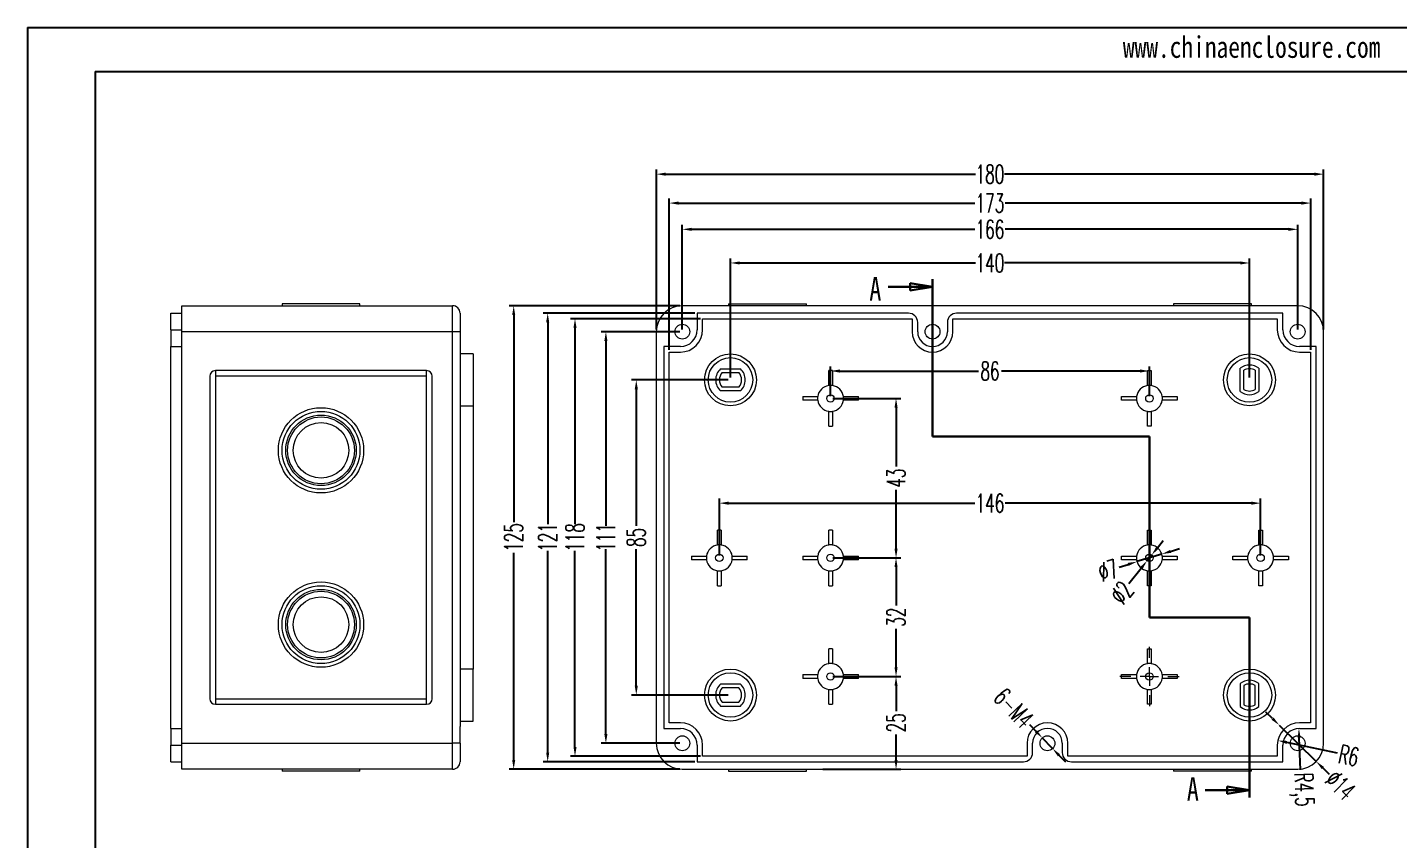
# Model space of a CAD drawing. Header units: inches. Extents: x 2647 to 4085, y 1129 to 1630.
# Drawn here: x 3379.5 to 3749.6, y 1410.7 to 1630 of the extents above; entities that cross this region are included whole.
import ezdxf

# ---------------------------------------------------------------- set-up
doc = ezdxf.new("R2010")
doc.units = ezdxf.units.IN
doc.header["$LTSCALE"] = 15
doc.linetypes.add('PHANTOM', pattern=[12.7, 6.35, -1.27, 1.27, -1.27, 1.27, -1.27])
doc.layers.add('文字', color=81, linetype='Continuous')
doc.styles.add('SLDTEXTSTYLE0', font='TXT', dxfattribs={"width": 0.75})
doc.styles.add('SLDTEXTSTYLE2', font='TXT', dxfattribs={"width": 0.6, "bigfont": 'bigfont'})
doc.styles.add('宋体', font='', dxfattribs={"width": 0.8, "height": 3.5})
doc.styles.get('宋体').set_extended_font_data('SimSun')
doc.dimstyles.new('5', dxfattribs={"dimtxt": 5, "dimasz": 2.5, "dimexe": 1.25, "dimexo": 0.625, "dimtad": 0, "dimtxsty": 'SLDTEXTSTYLE2', "dimcen": 2.5, "dimclrd": 3, "dimclre": 3, "dimclrt": 256, "dimadec": 0, "dimazin": 0, "dimtfac": 1, "dimtmove": 0, "dimatfit": 3, "dimfxl": 1, "dimarcsym": 0})

# ---------------------------------------------------------------- blocks, each defined once
blk = doc.blocks.new('SW_CENTERMARKSYMBOL_1')
at = {"color": 0, "linetype": 'Continuous', "lineweight": 0}
for p, q in [((0, 5), (0, 8)), ((-5, 0), (-8, 0)), ((0, 0), (-2.5, 0)), ((0, 0), (0, 2.5)), ((0, 0), (0, -2.5)), ((0, 0), (2.5, 0)), ((5, 0), (8, 0)), ((0, -5), (0, -8))]:
    blk.add_line(p, q, dxfattribs=at)
blk = doc.blocks.new('_CLOSED')
at = {"color": 0, "linetype": 'ByBlock', "lineweight": -2}
for p, q in [((-1, 0.166667), (0, 0)), ((-1, 0.166667), (-1, -0.166667)), ((0, 0), (-1, -0.166667)), ((0, 0), (-1, 0))]:
    blk.add_line(p, q, dxfattribs=at)
blk = doc.blocks.new('*D311')
at = {"color": 3, "lineweight": -2}
for p, q in [((3556.16, 1548.58), (3556.16, 1576.81)), ((3722.16, 1548.58), (3722.16, 1576.81)), ((3558.66, 1575.56), (3635.03, 1575.56)), ((3719.66, 1575.56), (3643.28, 1575.56))]:
    blk.add_line(p, q, dxfattribs=at)
at = {"color": 3}
for points in [[(3558.66, 1575.98), (3558.66, 1575.15), (3556.16, 1575.56)], [(3719.66, 1575.98), (3719.66, 1575.15), (3722.16, 1575.56)]]:
    blk.add_solid(points, dxfattribs=at)
at = {"layer": 'Defpoints', "color": 0}
for p in [(3722.16, 1575.56), (3556.16, 1547.95), (3722.16, 1547.95)]:
    blk.add_point(p, dxfattribs=at)
at = {"insert": (3639.16, 1575.56), "char_height": 5, "attachment_point": 5, "style": 'SLDTEXTSTYLE2'}
blk.add_mtext('166', dxfattribs=at)
blk = doc.blocks.new('*D312')
at = {"color": 3, "lineweight": -2}
for p, q in [((3596.16, 1530.58), (3596.16, 1538.6)), ((3598.66, 1537.35), (3636.03, 1537.35)), ((3679.66, 1537.35), (3642.28, 1537.35)), ((3682.16, 1530.58), (3682.16, 1538.6))]:
    blk.add_line(p, q, dxfattribs=at)
at = {"color": 3}
for points in [[(3598.66, 1537.77), (3598.66, 1536.93), (3596.16, 1537.35)], [(3679.66, 1537.77), (3679.66, 1536.93), (3682.16, 1537.35)]]:
    blk.add_solid(points, dxfattribs=at)
at = {"layer": 'Defpoints', "color": 0}
for p in [(3682.16, 1537.35), (3596.16, 1529.95), (3682.16, 1529.95)]:
    blk.add_point(p, dxfattribs=at)
at = {"insert": (3639.16, 1537.35), "char_height": 5, "attachment_point": 5, "style": 'SLDTEXTSTYLE2'}
blk.add_mtext('86', dxfattribs=at)
blk = doc.blocks.new('*D313')
at = {"color": 3, "lineweight": -2}
for p, q in [((3566.16, 1487.58), (3566.16, 1502.95)), ((3712.16, 1487.58), (3712.16, 1502.95)), ((3568.66, 1501.7), (3635.03, 1501.7)), ((3709.66, 1501.7), (3643.28, 1501.7))]:
    blk.add_line(p, q, dxfattribs=at)
at = {"color": 3}
for points in [[(3568.66, 1502.12), (3568.66, 1501.29), (3566.16, 1501.7)], [(3709.66, 1502.12), (3709.66, 1501.29), (3712.16, 1501.7)]]:
    blk.add_solid(points, dxfattribs=at)
at = {"layer": 'Defpoints', "color": 0}
for p in [(3712.16, 1501.7), (3566.16, 1486.95), (3712.16, 1486.95)]:
    blk.add_point(p, dxfattribs=at)
at = {"insert": (3639.16, 1501.7), "char_height": 5, "attachment_point": 5, "style": 'SLDTEXTSTYLE2'}
blk.add_mtext('146', dxfattribs=at)
blk = doc.blocks.new('*D314')
at = {"color": 3, "lineweight": -2}
for p, q in [((3552.66, 1543.08), (3552.66, 1583.89)), ((3555.16, 1582.64), (3635.03, 1582.64)), ((3723.16, 1582.64), (3643.28, 1582.64)), ((3725.66, 1543.08), (3725.66, 1583.89))]:
    blk.add_line(p, q, dxfattribs=at)
at = {"color": 3}
for points in [[(3555.16, 1583.06), (3555.16, 1582.22), (3552.66, 1582.64)], [(3723.16, 1583.06), (3723.16, 1582.22), (3725.66, 1582.64)]]:
    blk.add_solid(points, dxfattribs=at)
at = {"layer": 'Defpoints', "color": 0}
for p in [(3725.66, 1582.64), (3552.66, 1542.45), (3725.66, 1542.45)]:
    blk.add_point(p, dxfattribs=at)
at = {"insert": (3639.16, 1582.64), "char_height": 5, "attachment_point": 5, "style": 'SLDTEXTSTYLE2'}
blk.add_mtext('173', dxfattribs=at)
blk = doc.blocks.new('*D315')
at = {"color": 3, "lineweight": -2}
for p, q in [((3569.16, 1535.58), (3569.16, 1567.73)), ((3571.66, 1566.48), (3635.28, 1566.48)), ((3706.66, 1566.48), (3643.03, 1566.48)), ((3709.16, 1535.58), (3709.16, 1567.73))]:
    blk.add_line(p, q, dxfattribs=at)
at = {"color": 3}
for points in [[(3571.66, 1566.9), (3571.66, 1566.07), (3569.16, 1566.48)], [(3706.66, 1566.9), (3706.66, 1566.07), (3709.16, 1566.48)]]:
    blk.add_solid(points, dxfattribs=at)
at = {"layer": 'Defpoints', "color": 0}
for p in [(3709.16, 1566.48), (3569.16, 1534.95), (3709.16, 1534.95)]:
    blk.add_point(p, dxfattribs=at)
at = {"insert": (3639.16, 1566.48), "char_height": 5, "attachment_point": 5, "style": 'SLDTEXTSTYLE2'}
blk.add_mtext('140', dxfattribs=at)
blk = doc.blocks.new('*D316')
at = {"color": 3, "lineweight": -2}
for p, q in [((3549.16, 1548.58), (3549.16, 1591.69)), ((3729.16, 1548.58), (3729.16, 1591.69)), ((3551.66, 1590.44), (3635.28, 1590.44)), ((3726.66, 1590.44), (3643.03, 1590.44))]:
    blk.add_line(p, q, dxfattribs=at)
at = {"color": 3}
for points in [[(3551.66, 1590.85), (3551.66, 1590.02), (3549.16, 1590.44)], [(3726.66, 1590.85), (3726.66, 1590.02), (3729.16, 1590.44)]]:
    blk.add_solid(points, dxfattribs=at)
at = {"layer": 'Defpoints', "color": 0}
for p in [(3729.16, 1590.44), (3549.16, 1547.95), (3729.16, 1547.95)]:
    blk.add_point(p, dxfattribs=at)
at = {"insert": (3639.16, 1590.44), "char_height": 5, "attachment_point": 5, "style": 'SLDTEXTSTYLE2'}
blk.add_mtext('180', dxfattribs=at)
blk = doc.blocks.new('*D317')
at = {"color": 3, "lineweight": -2}
for p, q in [((3596.78, 1486.95), (3615.07, 1486.95)), ((3613.82, 1484.45), (3613.82, 1474.08)), ((3613.82, 1457.45), (3613.82, 1467.83)), ((3596.78, 1454.95), (3615.07, 1454.95))]:
    blk.add_line(p, q, dxfattribs=at)
at = {"color": 3}
for points in [[(3613.4, 1484.45), (3614.24, 1484.45), (3613.82, 1486.95)], [(3613.4, 1457.45), (3614.24, 1457.45), (3613.82, 1454.95)]]:
    blk.add_solid(points, dxfattribs=at)
at = {"layer": 'Defpoints', "color": 0}
for p in [(3596.16, 1486.95), (3613.82, 1486.95), (3596.16, 1454.95)]:
    blk.add_point(p, dxfattribs=at)
at = {"insert": (3613.82, 1470.95), "char_height": 5, "attachment_point": 5, "rotation": 90, "style": 'SLDTEXTSTYLE2'}
blk.add_mtext('32', dxfattribs=at)
blk = doc.blocks.new('*D318')
at = {"color": 3, "lineweight": -2}
for p, q in [((3596.78, 1529.95), (3615.07, 1529.95)), ((3613.82, 1527.45), (3613.82, 1511.58)), ((3613.82, 1489.45), (3613.82, 1505.33)), ((3596.78, 1486.95), (3615.07, 1486.95))]:
    blk.add_line(p, q, dxfattribs=at)
at = {"color": 3}
for points in [[(3613.4, 1527.45), (3614.24, 1527.45), (3613.82, 1529.95)], [(3613.4, 1489.45), (3614.24, 1489.45), (3613.82, 1486.95)]]:
    blk.add_solid(points, dxfattribs=at)
at = {"layer": 'Defpoints', "color": 0}
for p in [(3596.16, 1529.95), (3613.82, 1529.95), (3596.16, 1486.95)]:
    blk.add_point(p, dxfattribs=at)
at = {"insert": (3613.82, 1508.45), "char_height": 5, "attachment_point": 5, "rotation": 90, "style": 'SLDTEXTSTYLE2'}
blk.add_mtext('43', dxfattribs=at)
blk = doc.blocks.new('*D319')
at = {"color": 3, "lineweight": -2}
for p, q in [((3596.78, 1454.95), (3615.07, 1454.95)), ((3613.82, 1452.45), (3613.82, 1445.58)), ((3613.82, 1432.45), (3613.82, 1439.33)), ((3594.08, 1429.95), (3615.07, 1429.95))]:
    blk.add_line(p, q, dxfattribs=at)
at = {"color": 3}
for points in [[(3613.4, 1452.45), (3614.24, 1452.45), (3613.82, 1454.95)], [(3613.4, 1432.45), (3614.24, 1432.45), (3613.82, 1429.95)]]:
    blk.add_solid(points, dxfattribs=at)
at = {"layer": 'Defpoints', "color": 0}
for p in [(3596.16, 1454.95), (3613.82, 1454.95), (3593.46, 1429.95)]:
    blk.add_point(p, dxfattribs=at)
at = {"insert": (3613.82, 1442.45), "char_height": 5, "attachment_point": 5, "rotation": 90, "style": 'SLDTEXTSTYLE2'}
blk.add_mtext('25', dxfattribs=at)
blk = doc.blocks.new('*D320')
at = {"color": 3, "lineweight": -2}
for p, q in [((3568.53, 1534.95), (3542.5, 1534.95)), ((3543.75, 1532.45), (3543.75, 1495.58)), ((3543.75, 1452.45), (3543.75, 1489.33)), ((3568.53, 1449.95), (3542.5, 1449.95))]:
    blk.add_line(p, q, dxfattribs=at)
at = {"color": 3}
for points in [[(3543.33, 1532.45), (3544.17, 1532.45), (3543.75, 1534.95)], [(3543.33, 1452.45), (3544.17, 1452.45), (3543.75, 1449.95)]]:
    blk.add_solid(points, dxfattribs=at)
at = {"layer": 'Defpoints', "color": 0}
for p in [(3543.75, 1534.95), (3569.16, 1534.95), (3569.16, 1449.95)]:
    blk.add_point(p, dxfattribs=at)
at = {"insert": (3543.75, 1492.45), "char_height": 5, "attachment_point": 5, "rotation": 90, "style": 'SLDTEXTSTYLE2'}
blk.add_mtext('85', dxfattribs=at)
blk = doc.blocks.new('*D321')
at = {"color": 3, "lineweight": -2}
for p, q in [((3555.53, 1547.95), (3534.3, 1547.95)), ((3535.55, 1545.45), (3535.55, 1495.58)), ((3535.55, 1439.45), (3535.55, 1489.33)), ((3555.53, 1436.95), (3534.3, 1436.95))]:
    blk.add_line(p, q, dxfattribs=at)
at = {"color": 3}
for points in [[(3535.13, 1545.45), (3535.97, 1545.45), (3535.55, 1547.95)], [(3535.13, 1439.45), (3535.97, 1439.45), (3535.55, 1436.95)]]:
    blk.add_solid(points, dxfattribs=at)
at = {"layer": 'Defpoints', "color": 0}
for p in [(3535.55, 1547.95), (3556.16, 1547.95), (3556.16, 1436.95)]:
    blk.add_point(p, dxfattribs=at)
at = {"insert": (3535.55, 1492.45), "char_height": 5, "attachment_point": 5, "rotation": 90, "style": 'SLDTEXTSTYLE2'}
blk.add_mtext('111', dxfattribs=at)
blk = doc.blocks.new('*D322')
at = {"color": 3, "lineweight": -2}
for p, q in [((3561.03, 1551.45), (3525.97, 1551.45)), ((3527.22, 1548.95), (3527.22, 1496.08)), ((3527.22, 1435.95), (3527.22, 1488.83)), ((3561.03, 1433.45), (3525.97, 1433.45))]:
    blk.add_line(p, q, dxfattribs=at)
at = {"color": 3}
for points in [[(3526.81, 1548.95), (3527.64, 1548.95), (3527.22, 1551.45)], [(3526.81, 1435.95), (3527.64, 1435.95), (3527.22, 1433.45)]]:
    blk.add_solid(points, dxfattribs=at)
at = {"layer": 'Defpoints', "color": 0}
for p in [(3527.22, 1551.45), (3561.66, 1551.45), (3561.66, 1433.45)]:
    blk.add_point(p, dxfattribs=at)
at = {"insert": (3527.22, 1492.45), "char_height": 5, "attachment_point": 5, "rotation": 90, "style": 'SLDTEXTSTYLE2'}
blk.add_mtext('118', dxfattribs=at)
blk = doc.blocks.new('*D323')
at = {"color": 3, "lineweight": -2}
for p, q in [((3559.53, 1552.95), (3518.6, 1552.95)), ((3519.85, 1550.45), (3519.85, 1496.08)), ((3519.85, 1434.45), (3519.85, 1488.83)), ((3559.53, 1431.95), (3518.6, 1431.95))]:
    blk.add_line(p, q, dxfattribs=at)
at = {"color": 3}
for points in [[(3519.43, 1550.45), (3520.27, 1550.45), (3519.85, 1552.95)], [(3519.43, 1434.45), (3520.27, 1434.45), (3519.85, 1431.95)]]:
    blk.add_solid(points, dxfattribs=at)
at = {"layer": 'Defpoints', "color": 0}
for p in [(3519.85, 1552.95), (3560.16, 1552.95), (3560.16, 1431.95)]:
    blk.add_point(p, dxfattribs=at)
at = {"insert": (3519.85, 1492.45), "char_height": 5, "attachment_point": 5, "rotation": 90, "style": 'SLDTEXTSTYLE2'}
blk.add_mtext('121', dxfattribs=at)
blk = doc.blocks.new('*D324')
at = {"color": 3, "lineweight": -2}
for p, q in [((3555.53, 1554.95), (3509.43, 1554.95)), ((3510.68, 1552.45), (3510.68, 1496.58)), ((3510.68, 1432.45), (3510.68, 1488.33)), ((3555.53, 1429.95), (3509.43, 1429.95))]:
    blk.add_line(p, q, dxfattribs=at)
at = {"color": 3}
for points in [[(3510.27, 1552.45), (3511.1, 1552.45), (3510.68, 1554.95)], [(3510.27, 1432.45), (3511.1, 1432.45), (3510.68, 1429.95)]]:
    blk.add_solid(points, dxfattribs=at)
at = {"layer": 'Defpoints', "color": 0}
for p in [(3510.68, 1554.95), (3556.16, 1554.95), (3556.16, 1429.95)]:
    blk.add_point(p, dxfattribs=at)
at = {"insert": (3510.68, 1492.45), "char_height": 5, "attachment_point": 5, "rotation": 90, "style": 'SLDTEXTSTYLE2'}
blk.add_mtext('125', dxfattribs=at)
blk = doc.blocks.new('*D325')
at = {"color": 3, "lineweight": -2}
for p, q in [((3685.5, 1487.97), (3678.81, 1485.93)), ((3687.89, 1488.71), (3690.29, 1489.44)), ((3674.03, 1484.46), (3676.42, 1485.19))]:
    blk.add_line(p, q, dxfattribs=at)
at = {"color": 3}
for points in [[(3687.77, 1489.1), (3688.02, 1488.31), (3685.5, 1487.97)], [(3676.3, 1485.59), (3676.54, 1484.8), (3678.81, 1485.93)]]:
    blk.add_solid(points, dxfattribs=at)
at = {"layer": 'Defpoints', "color": 0}
for p in [(3685.5, 1487.97), (3678.81, 1485.93)]:
    blk.add_point(p, dxfattribs=at)
at = {"insert": (3671.04, 1483.55), "char_height": 5, "attachment_point": 5, "rotation": 17.0096, "style": 'SLDTEXTSTYLE2'}
blk.add_mtext('∅7', dxfattribs=at)
blk = doc.blocks.new('*D326')
at = {"color": 3, "lineweight": -2}
for p, q in [((3684.33, 1489.69), (3685.89, 1491.65)), ((3676.64, 1480), (3679.98, 1484.21)), ((3682.78, 1487.73), (3681.54, 1486.17))]:
    blk.add_line(p, q, dxfattribs=at)
at = {"color": 3}
for points in [[(3684.01, 1489.95), (3684.66, 1489.43), (3682.78, 1487.73)], [(3679.65, 1484.47), (3680.31, 1483.95), (3681.54, 1486.17)]]:
    blk.add_solid(points, dxfattribs=at)
at = {"layer": 'Defpoints', "color": 0}
for p in [(3681.54, 1486.17), (3682.78, 1487.73)]:
    blk.add_point(p, dxfattribs=at)
at = {"insert": (3674.69, 1477.55), "char_height": 5, "attachment_point": 5, "rotation": 51.5414, "style": 'SLDTEXTSTYLE2'}
blk.add_mtext('∅2', dxfattribs=at)
blk = doc.blocks.new('*D327')
at = {"color": 3, "lineweight": -2}
for p, q in [((3649.81, 1442), (3651.54, 1440.2)), ((3656.04, 1435.51), (3653.27, 1438.39)), ((3657.77, 1433.7), (3659.5, 1431.9))]:
    blk.add_line(p, q, dxfattribs=at)
at = {"color": 3}
for points in [[(3651.84, 1440.48), (3651.24, 1439.91), (3653.27, 1438.39)], [(3658.07, 1433.99), (3657.47, 1433.42), (3656.04, 1435.51)]]:
    blk.add_solid(points, dxfattribs=at)
at = {"layer": 'Defpoints', "color": 0}
for p in [(3653.27, 1438.39), (3656.04, 1435.51)]:
    blk.add_point(p, dxfattribs=at)
at = {"insert": (3645.57, 1446.42), "char_height": 5, "attachment_point": 5, "rotation": 313.8289, "style": 'SLDTEXTSTYLE2'}
blk.add_mtext('{\\Ftxt,bigfont|c134;6-M4}', dxfattribs=at)
blk = doc.blocks.new('*D333')
at = {"color": 3, "lineweight": -2}
for p, q in [((3715.38, 1443.6), (3713.59, 1445.35)), ((3717.16, 1441.85), (3727.15, 1432.05)), ((3730.72, 1428.55), (3728.94, 1430.3))]:
    blk.add_line(p, q, dxfattribs=at)
at = {"color": 3}
for points in [[(3715.67, 1443.9), (3715.08, 1443.31), (3717.16, 1441.85)], [(3729.23, 1430.59), (3728.65, 1430), (3727.15, 1432.05)]]:
    blk.add_solid(points, dxfattribs=at)
at = {"layer": 'Defpoints', "color": 0}
for p in [(3717.16, 1441.85), (3727.15, 1432.05)]:
    blk.add_point(p, dxfattribs=at)
at = {"insert": (3733.67, 1425.66), "char_height": 5, "attachment_point": 5, "rotation": 315.5445, "style": 'SLDTEXTSTYLE2'}
blk.add_mtext('∅14', dxfattribs=at)
blk = doc.blocks.new('*D334')
at = {"color": 3, "lineweight": -2}
blk.add_line((3722.95, 1429.82), (3722.57, 1438.45), dxfattribs=at)
at = {"color": 3}
blk.add_solid([(3722.98, 1438.47), (3722.15, 1438.43), (3722.46, 1440.95)], dxfattribs=at)
at = {"layer": 'Defpoints', "color": 0}
for p in [(3722.46, 1440.95), (3722.66, 1436.45)]:
    blk.add_point(p, dxfattribs=at)
at = {"insert": (3723.19, 1424.45), "char_height": 5, "attachment_point": 5, "rotation": 272.5595, "style": 'SLDTEXTSTYLE2'}
blk.add_mtext('R4,5', dxfattribs=at)
blk = doc.blocks.new('*D335')
at = {"color": 3, "lineweight": -2}
blk.add_line((3732.88, 1434.26), (3719.23, 1437.18), dxfattribs=at)
at = {"color": 3}
blk.add_solid([(3719.32, 1437.59), (3719.15, 1436.77), (3716.79, 1437.7)], dxfattribs=at)
at = {"layer": 'Defpoints', "color": 0}
for p in [(3716.79, 1437.7), (3722.66, 1436.45)]:
    blk.add_point(p, dxfattribs=at)
at = {"insert": (3735.94, 1433.61), "char_height": 5, "attachment_point": 5, "rotation": 347.9329, "style": 'SLDTEXTSTYLE2'}
blk.add_mtext('R6', dxfattribs=at)

msp = doc.modelspace()

# ---------------------------------------------------------------- linework, layer by layer
for p, q in [((3379.522, 1630.011), (4084.608, 1630.011)), ((3379.522, 1630.011), (3379.522, 1131.465)), ((3397.767, 1618.14), (4072.738, 1618.14)), ((3397.767, 1618.14), (3397.767, 1143.335))]:
    msp.add_line(p, q)
at = {"color": 1, "linetype": 'PHANTOM', "lineweight": 30}
for p, q in [((3623.657, 1562.085), (3623.657, 1519.668)), ((3623.657, 1519.668), (3682.157, 1519.668)), ((3682.157, 1519.668), (3682.157, 1470.87)), ((3682.157, 1470.87), (3709.157, 1470.87)), ((3709.157, 1470.87), (3709.157, 1422.315))]:
    msp.add_line(p, q, dxfattribs=at)
at = {"color": 7, "linetype": 'Continuous', "lineweight": 30}
for p, q in [((3611.657, 1560.085), (3623.657, 1560.085)), ((3697.157, 1424.315), (3709.157, 1424.315))]:
    msp.add_line(p, q, dxfattribs=at)
at = {"color": 7, "linetype": 'Continuous', "lineweight": 15}
for p, q in [((3421.208, 1547.95), (3421.208, 1554.95)), ((3421.208, 1554.95), (3494.208, 1554.95)), ((3448.208, 1555.45), (3448.208, 1554.95)), ((3469.208, 1555.45), (3448.208, 1555.45)), ((3469.208, 1554.95), (3469.208, 1555.45)), ((3494.208, 1547.95), (3494.208, 1554.95)), ((3722.157, 1554.95), (3556.157, 1554.95)), ((3568.657, 1555.45), (3568.657, 1554.95)), ((3568.657, 1555.45), (3589.657, 1555.45)), ((3589.657, 1554.95), (3589.657, 1555.45)), ((3688.657, 1555.45), (3688.657, 1554.95)), ((3709.657, 1555.45), (3688.657, 1555.45)), ((3709.657, 1554.95), (3709.657, 1555.45)), ((3418.208, 1552.95), (3421.208, 1552.95)), ((3418.208, 1548.45), (3418.208, 1552.95)), ((3496.208, 1552.95), (3496.208, 1547.95)), ((3560.157, 1552.95), (3560.157, 1548.45)), ((3617.157, 1552.95), (3560.157, 1552.95)), ((3561.657, 1551.45), (3618.157, 1551.45)), ((3561.657, 1548.45), (3561.657, 1551.45)), ((3618.157, 1551.45), (3618.157, 1547.95)), ((3629.157, 1551.45), (3716.657, 1551.45)), ((3629.157, 1547.95), (3629.157, 1551.45)), ((3718.157, 1552.95), (3630.157, 1552.95)), ((3716.657, 1551.45), (3716.657, 1548.45)), ((3718.157, 1548.45), (3718.157, 1552.95)), ((3418.208, 1548.45), (3421.208, 1548.45)), ((3418.208, 1548.45), (3418.208, 1543.95)), ((3421.208, 1436.95), (3421.208, 1547.95)), ((3494.208, 1547.95), (3421.208, 1547.95)), ((3494.208, 1436.95), (3494.208, 1547.95)), ((3496.208, 1547.95), (3494.208, 1547.95)), ((3496.208, 1547.95), (3496.208, 1543.45)), ((3549.157, 1547.95), (3549.157, 1436.95)), ((3619.657, 1547.95), (3619.657, 1550.45)), ((3627.657, 1550.45), (3627.657, 1547.95)), ((3729.157, 1436.95), (3729.157, 1547.95)), ((3418.208, 1440.95), (3418.208, 1543.95)), ((3418.208, 1543.95), (3421.208, 1543.95)), ((3496.208, 1543.45), (3496.208, 1441.45)), ((3551.157, 1543.95), (3551.157, 1440.95)), ((3555.657, 1543.95), (3551.157, 1543.95)), ((3727.157, 1543.95), (3722.657, 1543.95)), ((3727.157, 1440.95), (3727.157, 1543.95)), ((3499.708, 1541.95), (3496.208, 1541.95)), ((3499.708, 1541.95), (3499.708, 1527.95)), ((3552.657, 1542.45), (3555.657, 1542.45)), ((3552.657, 1442.45), (3552.657, 1542.45)), ((3722.657, 1542.45), (3725.657, 1542.45)), ((3725.657, 1542.45), (3725.657, 1442.45)), ((3487.208, 1537.45), (3430.208, 1537.45)), ((3430.208, 1537.45), (3430.208, 1535.95)), ((3487.208, 1535.95), (3487.208, 1537.45)), ((3566.458, 1537.902), (3571.856, 1537.902)), ((3566.879, 1536.902), (3571.435, 1536.902)), ((3596.657, 1537.45), (3595.657, 1537.45)), ((3595.657, 1533.45), (3595.657, 1537.45)), ((3596.657, 1537.45), (3596.657, 1533.45)), ((3681.657, 1537.45), (3682.657, 1537.45)), ((3681.657, 1533.45), (3681.657, 1537.45)), ((3682.657, 1537.45), (3682.657, 1533.45)), ((3706.657, 1531.828), (3706.657, 1538.073)), ((3707.657, 1532.352), (3707.657, 1537.548)), ((3710.657, 1537.548), (3710.657, 1532.352)), ((3711.657, 1538.073), (3711.657, 1531.828)), ((3428.708, 1535.95), (3428.708, 1448.95)), ((3487.208, 1535.95), (3430.208, 1535.95)), ((3430.208, 1535.95), (3430.208, 1448.95)), ((3487.208, 1448.95), (3487.208, 1535.95)), ((3488.708, 1448.95), (3488.708, 1535.95)), ((3571.435, 1532.998), (3566.879, 1532.998)), ((3596.657, 1533.45), (3595.657, 1533.45)), ((3595.657, 1533.45), (3595.657, 1533.414)), ((3596.657, 1533.414), (3596.657, 1533.45)), ((3681.657, 1533.414), (3681.657, 1533.45)), ((3682.657, 1533.45), (3681.657, 1533.45)), ((3682.657, 1533.45), (3682.657, 1533.414)), ((3571.856, 1531.998), (3566.458, 1531.998)), ((3588.657, 1530.45), (3588.657, 1529.45)), ((3588.657, 1530.45), (3592.657, 1530.45)), ((3592.657, 1529.45), (3588.657, 1529.45)), ((3592.657, 1530.45), (3592.657, 1529.45)), ((3592.693, 1530.45), (3592.657, 1530.45)), ((3592.657, 1529.45), (3592.693, 1529.45)), ((3599.657, 1530.45), (3599.621, 1530.45)), ((3599.621, 1529.45), (3599.657, 1529.45)), ((3599.657, 1529.45), (3599.657, 1530.45)), ((3599.657, 1530.45), (3603.657, 1530.45)), ((3603.657, 1529.45), (3599.657, 1529.45)), ((3603.657, 1529.45), (3603.657, 1530.45)), ((3674.657, 1529.45), (3674.657, 1530.45)), ((3674.657, 1530.45), (3678.657, 1530.45)), ((3678.657, 1529.45), (3674.657, 1529.45)), ((3678.657, 1530.45), (3678.657, 1529.45)), ((3678.657, 1530.45), (3678.693, 1530.45)), ((3678.693, 1529.45), (3678.657, 1529.45)), ((3685.621, 1530.45), (3685.657, 1530.45)), ((3685.657, 1529.45), (3685.621, 1529.45)), ((3685.657, 1529.45), (3685.657, 1530.45)), ((3685.657, 1530.45), (3689.657, 1530.45)), ((3689.657, 1529.45), (3685.657, 1529.45)), ((3689.657, 1530.45), (3689.657, 1529.45)), ((3496.208, 1527.95), (3499.708, 1527.95)), ((3499.708, 1527.95), (3499.708, 1456.95)), ((3595.657, 1526.486), (3595.657, 1526.45)), ((3595.657, 1526.45), (3596.657, 1526.45)), ((3595.657, 1522.45), (3595.657, 1526.45)), ((3596.657, 1526.45), (3596.657, 1526.486)), ((3596.657, 1526.45), (3596.657, 1522.45)), ((3681.657, 1526.45), (3681.657, 1526.486)), ((3681.657, 1526.45), (3682.657, 1526.45)), ((3681.657, 1522.45), (3681.657, 1526.45)), ((3682.657, 1526.486), (3682.657, 1526.45)), ((3682.657, 1526.45), (3682.657, 1522.45)), ((3595.657, 1522.45), (3596.657, 1522.45)), ((3682.657, 1522.45), (3681.657, 1522.45)), ((3565.657, 1490.45), (3565.657, 1494.45)), ((3566.657, 1494.45), (3565.657, 1494.45)), ((3566.657, 1494.45), (3566.657, 1490.45)), ((3595.657, 1490.45), (3595.657, 1494.45)), ((3596.657, 1494.45), (3595.657, 1494.45)), ((3596.657, 1494.45), (3596.657, 1490.45)), ((3681.657, 1494.45), (3682.657, 1494.45)), ((3681.657, 1490.45), (3681.657, 1494.45)), ((3682.657, 1494.45), (3682.657, 1490.45)), ((3711.657, 1494.45), (3712.657, 1494.45)), ((3711.657, 1490.45), (3711.657, 1494.45)), ((3712.657, 1494.45), (3712.657, 1490.45)), ((3565.657, 1490.45), (3565.657, 1490.414)), ((3566.657, 1490.45), (3565.657, 1490.45)), ((3566.657, 1490.414), (3566.657, 1490.45)), ((3596.657, 1490.45), (3595.657, 1490.45)), ((3595.657, 1490.45), (3595.657, 1490.414)), ((3596.657, 1490.414), (3596.657, 1490.45)), ((3682.657, 1490.45), (3681.657, 1490.45)), ((3681.657, 1490.414), (3681.657, 1490.45)), ((3682.657, 1490.45), (3682.657, 1490.414)), ((3711.657, 1490.414), (3711.657, 1490.45)), ((3712.657, 1490.45), (3711.657, 1490.45)), ((3712.657, 1490.45), (3712.657, 1490.414)), ((3558.657, 1487.45), (3558.657, 1486.45)), ((3558.657, 1487.45), (3562.657, 1487.45)), ((3562.657, 1486.45), (3558.657, 1486.45)), ((3562.657, 1487.45), (3562.657, 1486.45)), ((3562.693, 1487.45), (3562.657, 1487.45)), ((3562.657, 1486.45), (3562.693, 1486.45)), ((3569.657, 1487.45), (3569.621, 1487.45)), ((3569.621, 1486.45), (3569.657, 1486.45)), ((3569.657, 1486.45), (3569.657, 1487.45)), ((3569.657, 1487.45), (3573.657, 1487.45)), ((3573.657, 1486.45), (3569.657, 1486.45)), ((3573.657, 1486.45), (3573.657, 1487.45)), ((3588.657, 1487.45), (3588.657, 1486.45)), ((3588.657, 1487.45), (3592.657, 1487.45)), ((3592.657, 1486.45), (3588.657, 1486.45)), ((3592.657, 1487.45), (3592.657, 1486.45)), ((3592.693, 1487.45), (3592.657, 1487.45)), ((3592.657, 1486.45), (3592.693, 1486.45)), ((3599.657, 1487.45), (3599.621, 1487.45)), ((3599.621, 1486.45), (3599.657, 1486.45)), ((3599.657, 1486.45), (3599.657, 1487.45)), ((3599.657, 1487.45), (3603.657, 1487.45)), ((3603.657, 1486.45), (3599.657, 1486.45)), ((3603.657, 1486.45), (3603.657, 1487.45)), ((3674.657, 1486.45), (3674.657, 1487.45)), ((3674.657, 1487.45), (3678.657, 1487.45)), ((3678.657, 1486.45), (3674.657, 1486.45)), ((3678.657, 1487.45), (3678.657, 1486.45)), ((3678.657, 1487.45), (3678.693, 1487.45)), ((3678.693, 1486.45), (3678.657, 1486.45)), ((3685.621, 1487.45), (3685.657, 1487.45)), ((3685.657, 1486.45), (3685.621, 1486.45)), ((3685.657, 1486.45), (3685.657, 1487.45)), ((3685.657, 1487.45), (3689.657, 1487.45)), ((3689.657, 1486.45), (3685.657, 1486.45)), ((3689.657, 1487.45), (3689.657, 1486.45)), ((3704.657, 1486.45), (3704.657, 1487.45)), ((3704.657, 1487.45), (3708.657, 1487.45)), ((3708.657, 1486.45), (3704.657, 1486.45)), ((3708.657, 1487.45), (3708.657, 1486.45)), ((3708.657, 1487.45), (3708.693, 1487.45)), ((3708.693, 1486.45), (3708.657, 1486.45)), ((3715.621, 1487.45), (3715.657, 1487.45)), ((3715.657, 1486.45), (3715.621, 1486.45)), ((3715.657, 1486.45), (3715.657, 1487.45)), ((3715.657, 1487.45), (3719.657, 1487.45)), ((3719.657, 1486.45), (3715.657, 1486.45)), ((3719.657, 1487.45), (3719.657, 1486.45)), ((3565.657, 1483.486), (3565.657, 1483.45)), ((3565.657, 1483.45), (3566.657, 1483.45)), ((3565.657, 1479.45), (3565.657, 1483.45)), ((3566.657, 1483.45), (3566.657, 1483.486)), ((3566.657, 1483.45), (3566.657, 1479.45)), ((3595.657, 1483.486), (3595.657, 1483.45)), ((3595.657, 1483.45), (3596.657, 1483.45)), ((3595.657, 1479.45), (3595.657, 1483.45)), ((3596.657, 1483.45), (3596.657, 1483.486)), ((3596.657, 1483.45), (3596.657, 1479.45)), ((3681.657, 1483.45), (3681.657, 1483.486)), ((3681.657, 1483.45), (3682.657, 1483.45)), ((3681.657, 1479.45), (3681.657, 1483.45)), ((3682.657, 1483.486), (3682.657, 1483.45)), ((3682.657, 1483.45), (3682.657, 1479.45)), ((3711.657, 1483.45), (3711.657, 1483.486)), ((3711.657, 1483.45), (3712.657, 1483.45)), ((3711.657, 1479.45), (3711.657, 1483.45)), ((3712.657, 1483.486), (3712.657, 1483.45)), ((3712.657, 1483.45), (3712.657, 1479.45)), ((3565.657, 1479.45), (3566.657, 1479.45)), ((3595.657, 1479.45), (3596.657, 1479.45)), ((3682.657, 1479.45), (3681.657, 1479.45)), ((3712.657, 1479.45), (3711.657, 1479.45)), ((3595.657, 1458.45), (3595.657, 1462.45)), ((3596.657, 1462.45), (3595.657, 1462.45)), ((3596.657, 1462.45), (3596.657, 1458.45)), ((3681.657, 1462.45), (3682.657, 1462.45)), ((3681.657, 1458.45), (3681.657, 1462.45)), ((3682.657, 1462.45), (3682.657, 1458.45)), ((3595.657, 1458.45), (3595.657, 1458.414)), ((3596.657, 1458.45), (3595.657, 1458.45)), ((3596.657, 1458.414), (3596.657, 1458.45)), ((3681.657, 1458.414), (3681.657, 1458.45)), ((3682.657, 1458.45), (3681.657, 1458.45)), ((3682.657, 1458.45), (3682.657, 1458.414)), ((3499.708, 1456.95), (3496.208, 1456.95)), ((3499.708, 1442.95), (3499.708, 1456.95)), ((3588.657, 1455.45), (3588.657, 1454.45)), ((3588.657, 1455.45), (3592.657, 1455.45)), ((3592.657, 1455.45), (3592.657, 1454.45)), ((3592.693, 1455.45), (3592.657, 1455.45)), ((3599.657, 1455.45), (3599.621, 1455.45)), ((3599.657, 1454.45), (3599.657, 1455.45)), ((3599.657, 1455.45), (3603.657, 1455.45)), ((3603.657, 1454.45), (3603.657, 1455.45)), ((3674.657, 1454.45), (3674.657, 1455.45)), ((3674.657, 1455.45), (3678.657, 1455.45)), ((3678.657, 1455.45), (3678.657, 1454.45)), ((3678.657, 1455.45), (3678.693, 1455.45)), ((3685.621, 1455.45), (3685.657, 1455.45)), ((3685.657, 1454.45), (3685.657, 1455.45)), ((3685.657, 1455.45), (3689.657, 1455.45)), ((3689.657, 1455.45), (3689.657, 1454.45)), ((3571.856, 1452.902), (3566.458, 1452.902)), ((3571.435, 1451.902), (3566.879, 1451.902)), ((3592.657, 1454.45), (3588.657, 1454.45)), ((3592.657, 1454.45), (3592.693, 1454.45)), ((3595.657, 1451.486), (3595.657, 1451.45)), ((3595.657, 1451.45), (3596.657, 1451.45)), ((3595.657, 1447.45), (3595.657, 1451.45)), ((3596.657, 1451.45), (3596.657, 1451.486)), ((3596.657, 1451.45), (3596.657, 1447.45)), ((3599.621, 1454.45), (3599.657, 1454.45)), ((3603.657, 1454.45), (3599.657, 1454.45)), ((3678.657, 1454.45), (3674.657, 1454.45)), ((3678.693, 1454.45), (3678.657, 1454.45)), ((3681.657, 1451.45), (3681.657, 1451.486)), ((3681.657, 1451.45), (3682.657, 1451.45)), ((3681.657, 1447.45), (3681.657, 1451.45)), ((3682.657, 1451.486), (3682.657, 1451.45)), ((3682.657, 1451.45), (3682.657, 1447.45)), ((3685.657, 1454.45), (3685.621, 1454.45)), ((3689.657, 1454.45), (3685.657, 1454.45)), ((3706.657, 1453.073), (3706.657, 1446.828)), ((3707.657, 1452.548), (3707.657, 1447.352)), ((3710.657, 1447.352), (3710.657, 1452.548)), ((3711.657, 1446.828), (3711.657, 1453.073)), ((3430.208, 1448.95), (3487.208, 1448.95)), ((3430.208, 1448.95), (3430.208, 1447.45)), ((3430.208, 1447.45), (3487.208, 1447.45)), ((3487.208, 1447.45), (3487.208, 1448.95)), ((3566.879, 1447.998), (3571.435, 1447.998)), ((3595.657, 1447.45), (3596.657, 1447.45)), ((3682.657, 1447.45), (3681.657, 1447.45)), ((3566.458, 1446.998), (3571.856, 1446.998)), ((3418.208, 1440.95), (3421.208, 1440.95)), ((3418.208, 1440.95), (3418.208, 1436.45)), ((3496.208, 1442.95), (3499.708, 1442.95)), ((3496.208, 1436.95), (3496.208, 1441.45)), ((3551.157, 1440.95), (3555.657, 1440.95)), ((3555.657, 1442.45), (3552.657, 1442.45)), ((3725.657, 1442.45), (3722.657, 1442.45)), ((3722.657, 1440.95), (3727.157, 1440.95)), ((3418.208, 1436.45), (3421.208, 1436.45)), ((3418.208, 1431.95), (3418.208, 1436.45)), ((3421.208, 1436.95), (3494.208, 1436.95)), ((3421.208, 1429.95), (3421.208, 1436.95)), ((3496.208, 1436.95), (3494.208, 1436.95)), ((3494.208, 1429.95), (3494.208, 1436.95)), ((3496.208, 1436.95), (3496.208, 1431.95)), ((3560.157, 1436.45), (3560.157, 1431.95)), ((3561.657, 1433.45), (3561.657, 1436.45)), ((3649.157, 1436.95), (3649.157, 1433.45)), ((3650.657, 1434.45), (3650.657, 1436.95)), ((3658.657, 1436.95), (3658.657, 1434.45)), ((3660.157, 1433.45), (3660.157, 1436.95)), ((3716.657, 1436.45), (3716.657, 1433.45)), ((3718.157, 1431.95), (3718.157, 1436.45)), ((3649.157, 1433.45), (3561.657, 1433.45)), ((3716.657, 1433.45), (3660.157, 1433.45)), ((3418.208, 1431.95), (3421.208, 1431.95)), ((3494.208, 1429.95), (3421.208, 1429.95)), ((3448.208, 1429.95), (3448.208, 1429.45)), ((3469.208, 1429.45), (3448.208, 1429.45)), ((3469.208, 1429.45), (3469.208, 1429.95)), ((3556.157, 1429.95), (3722.157, 1429.95)), ((3560.157, 1431.95), (3648.157, 1431.95)), ((3568.657, 1429.95), (3568.657, 1429.45)), ((3568.657, 1429.45), (3589.657, 1429.45)), ((3589.657, 1429.45), (3589.657, 1429.95)), ((3661.157, 1431.95), (3718.157, 1431.95)), ((3688.657, 1429.95), (3688.657, 1429.45)), ((3709.657, 1429.45), (3688.657, 1429.45)), ((3709.657, 1429.45), (3709.657, 1429.95))]:
    msp.add_line(p, q, dxfattribs=at)
for centre, radius in [((3556.157, 1547.95), 2), ((3623.657, 1547.95), 2), ((3722.157, 1547.95), 2), ((3569.157, 1534.95), 7), ((3569.157, 1534.95), 6), ((3709.157, 1534.95), 7), ((3709.157, 1534.95), 6), ((3596.157, 1529.95), 1), ((3682.157, 1529.95), 1), ((3458.708, 1515.95), 11.5), ((3458.708, 1515.95), 10.5), ((3458.708, 1515.95), 9.5), ((3458.708, 1515.95), 9), ((3458.708, 1515.95), 7.5), ((3566.157, 1486.95), 1), ((3596.157, 1486.95), 1), ((3682.157, 1486.95), 1), ((3712.157, 1486.95), 1), ((3458.708, 1468.95), 11.5), ((3458.708, 1468.95), 10.5), ((3458.708, 1468.95), 9.5), ((3458.708, 1468.95), 9), ((3458.708, 1468.95), 7.5), ((3569.157, 1449.95), 7), ((3569.157, 1449.95), 6), ((3596.157, 1454.95), 1), ((3682.157, 1454.95), 1), ((3709.157, 1449.95), 7), ((3709.157, 1449.95), 6), ((3556.157, 1436.95), 2), ((3654.657, 1436.95), 2), ((3722.157, 1436.95), 2)]:
    msp.add_circle(centre, radius, dxfattribs=at)
for centre, radius, start, end in [((3494.208, 1552.95), 2, 0, 90), ((3556.157, 1547.95), 7, 90, 180), ((3722.157, 1547.95), 7, 0, 90), ((3617.157, 1550.45), 2.5, 0, 90), ((3630.157, 1550.45), 2.5, 90, 180), ((3555.657, 1548.45), 6, 270, 0), ((3555.657, 1548.45), 4.5, 270, 0), ((3623.657, 1547.95), 5.5, 180, 0), ((3623.657, 1547.95), 4, 180, 0), ((3722.657, 1548.45), 6, 180, 270), ((3722.657, 1548.45), 4.5, 180, 270), ((3430.208, 1535.95), 1.5, 90, 180), ((3487.208, 1535.95), 1.5, 0, 90), ((3569.157, 1534.95), 4, 132.43692, 227.56308), ((3569.157, 1534.95), 3, 139.40604, 220.59396), ((3569.157, 1534.95), 3, 319.40604, 40.59396), ((3569.157, 1534.95), 4, 312.43692, 47.56308), ((3709.157, 1534.95), 4, 51.31781, 128.68219), ((3709.157, 1534.95), 3, 60, 120), ((3596.157, 1529.95), 3.5, 98.21321, 171.78679), ((3596.157, 1529.95), 3.5, 8.21321, 81.78679), ((3682.157, 1529.95), 3.5, 98.21321, 171.78679), ((3682.157, 1529.95), 3.5, 8.21321, 81.78679), ((3709.157, 1534.95), 3, 240, 300), ((3596.157, 1529.95), 3.5, 188.21321, 261.78679), ((3596.157, 1529.95), 3.5, 278.21321, 351.78679), ((3682.157, 1529.95), 3.5, 188.21321, 261.78679), ((3682.157, 1529.95), 3.5, 278.21321, 351.78679), ((3709.157, 1534.95), 4, 231.31781, 308.68219), ((3566.157, 1486.95), 3.5, 98.21321, 171.78679), ((3566.157, 1486.95), 3.5, 8.21321, 81.78679), ((3596.157, 1486.95), 3.5, 98.21321, 171.78679), ((3596.157, 1486.95), 3.5, 8.21321, 81.78679), ((3682.157, 1486.95), 3.5, 98.21321, 171.78679), ((3682.157, 1486.95), 3.5, 8.21321, 81.78679), ((3712.157, 1486.95), 3.5, 98.21321, 171.78679), ((3712.157, 1486.95), 3.5, 8.21321, 81.78679), ((3566.157, 1486.95), 3.5, 188.21321, 261.78679), ((3566.157, 1486.95), 3.5, 278.21321, 351.78679), ((3596.157, 1486.95), 3.5, 188.21321, 261.78679), ((3596.157, 1486.95), 3.5, 278.21321, 351.78679), ((3682.157, 1486.95), 3.5, 188.21321, 261.78679), ((3682.157, 1486.95), 3.5, 278.21321, 351.78679), ((3712.157, 1486.95), 3.5, 188.21321, 261.78679), ((3712.157, 1486.95), 3.5, 278.21321, 351.78679), ((3596.157, 1454.95), 3.5, 98.21321, 171.78679), ((3596.157, 1454.95), 3.5, 8.21321, 81.78679), ((3682.157, 1454.95), 3.5, 98.21321, 171.78679), ((3682.157, 1454.95), 3.5, 8.21321, 81.78679), ((3569.157, 1449.95), 4, 132.43692, 227.56308), ((3569.157, 1449.95), 3, 139.40604, 220.59396), ((3569.157, 1449.95), 3, 319.40604, 40.59396), ((3569.157, 1449.95), 4, 312.43692, 47.56308), ((3596.157, 1454.95), 3.5, 188.21321, 261.78679), ((3596.157, 1454.95), 3.5, 278.21321, 351.78679), ((3682.157, 1454.95), 3.5, 188.21321, 261.78679), ((3682.157, 1454.95), 3.5, 278.21321, 351.78679), ((3709.157, 1449.95), 4, 51.31781, 128.68219), ((3709.157, 1449.95), 3, 60, 120), ((3430.208, 1448.95), 1.5, 180, 270), ((3487.208, 1448.95), 1.5, 270, 0), ((3709.157, 1449.95), 3, 240, 300), ((3709.157, 1449.95), 4, 231.31781, 308.68219), ((3555.657, 1436.45), 6, 0, 90), ((3555.657, 1436.45), 4.5, 0, 90), ((3654.657, 1436.95), 5.5, 0, 180), ((3654.657, 1436.95), 4, 0, 180), ((3722.657, 1436.45), 6, 90, 180), ((3722.657, 1436.45), 4.5, 90, 180), ((3556.157, 1436.95), 7, 180, 270), ((3722.157, 1436.95), 7, 270, 0), ((3648.157, 1434.45), 2.5, 270, 0), ((3661.157, 1434.45), 2.5, 180, 270), ((3494.208, 1431.95), 2, 270, 0)]:
    msp.add_arc(centre, radius, start, end, dxfattribs=at)

# ---------------------------------------------------------------- block references
at = {"color": 7, "linetype": 'Continuous', "lineweight": 30, "xscale": 6, "yscale": 6}
for p in [(3623.657, 1560.085), (3709.157, 1424.315)]:
    msp.add_blockref('_CLOSED', p, dxfattribs=at)
at = {"color": 7, "linetype": 'Continuous', "lineweight": 0}
msp.add_blockref('SW_CENTERMARKSYMBOL_1', (3682.157, 1454.95), dxfattribs=at)

# ---------------------------------------------------------------- texts
at = {"color": 7, "linetype": 'Continuous', "char_height": 6.35, "attachment_point": 1, "style": 'SLDTEXTSTYLE0'}
for insert in [(3606.616, 1562.686), (3692.257, 1427.78)]:
    msp.add_mtext('A', dxfattribs=dict(at, insert=insert))
at = {"layer": '文字', "color": 0, "insert": (3675.002, 1627.618), "char_height": 5.80318, "width": 101.95629, "attachment_point": 1, "style": '宋体'}
msp.add_mtext('www.chinaenclosure.com', dxfattribs=at)

# ---------------------------------------------------------------- dimensions: what is measured, and where the dimension line sits
for base, p1, p2, picture, middle in [((3729.157, 1590.437), (3549.157, 1547.95), (3729.157, 1547.95), '*D316', (3639.157, 1590.437)), ((3709.157, 1566.483), (3569.157, 1534.95), (3709.157, 1534.95), '*D315', (3639.157, 1566.483)), ((3682.157, 1537.349), (3596.157, 1529.95), (3682.157, 1529.95), '*D312', (3639.157, 1537.349)), ((3712.157, 1501.704), (3566.157, 1486.95), (3712.157, 1486.95), '*D313', (3639.157, 1501.704))]:
    dim = msp.add_linear_dim(base=base, p1=p1, p2=p2, dimstyle='5')
    dim.commit()
    dim.dimension.update_dxf_attribs({"geometry": picture, "text_midpoint": middle})
for base, p1, p2, picture, middle in [((3725.657, 1582.64), (3552.657, 1542.45), (3725.657, 1542.45), '*D314', (3639.157, 1582.64)), ((3722.157, 1575.562), (3556.157, 1547.95), (3722.157, 1547.95), '*D311', (3639.157, 1575.562))]:
    dim = msp.add_linear_dim(base=base, p1=p1, p2=p2, dimstyle='5')
    dim.commit()
    dim.dimension.update_dxf_attribs({"geometry": picture, "text_midpoint": middle, "dimtype": 160})
for base, p1, p2, picture, middle in [((3510.684, 1554.95), (3556.157, 1429.95), (3556.157, 1554.95), '*D324', (3510.684, 1492.45)), ((3519.85, 1552.95), (3560.157, 1431.95), (3560.157, 1552.95), '*D323', (3519.85, 1492.45)), ((3527.225, 1551.45), (3561.657, 1433.45), (3561.657, 1551.45), '*D322', (3527.225, 1492.45)), ((3535.55, 1547.95), (3556.157, 1436.95), (3556.157, 1547.95), '*D321', (3535.55, 1492.45)), ((3543.749, 1534.95), (3569.157, 1449.95), (3569.157, 1534.95), '*D320', (3543.749, 1492.45)), ((3613.821, 1529.95), (3596.157, 1486.95), (3596.157, 1529.95), '*D318', (3613.821, 1508.45)), ((3613.821, 1486.95), (3596.157, 1454.95), (3596.157, 1486.95), '*D317', (3613.821, 1470.95)), ((3613.821, 1454.95), (3593.459, 1429.95), (3596.157, 1454.95), '*D319', (3613.821, 1442.45))]:
    dim = msp.add_linear_dim(base=base, p1=p1, p2=p2, angle=90, dimstyle='5')
    dim.commit()
    dim.dimension.update_dxf_attribs({"geometry": picture, "text_midpoint": middle})
dim = msp.add_diameter_dim_2p(p1=(3682.779, 1487.733), p2=(3681.535, 1486.167), dimstyle='5')
dim.commit()
dim.dimension.update_dxf_attribs({"geometry": '*D326', "text_midpoint": (3674.694, 1477.554), "dimtype": 163})
for p1, p2, picture, middle in [((3685.504, 1487.974), (3678.81, 1485.926), '*D325', (3671.041, 1483.549)), ((3717.16, 1441.853), (3727.154, 1432.048), '*D333', (3733.667, 1425.657))]:
    dim = msp.add_diameter_dim_2p(p1=p1, p2=p2, dimstyle='5')
    dim.commit()
    dim.dimension.update_dxf_attribs({"geometry": picture, "text_midpoint": middle})
dim = msp.add_diameter_dim_2p(p1=(3656.042, 1435.507), p2=(3653.272, 1438.393), text='{\\Ftxt,bigfont|c134;6-M4}', dimstyle='5')
dim.commit()
dim.dimension.update_dxf_attribs({"geometry": '*D327', "text_midpoint": (3645.568, 1446.419)})
for mpoint, picture, middle in [((3722.456, 1440.946), '*D334', (3723.193, 1424.449)), ((3716.79, 1437.704), '*D335', (3735.936, 1433.611))]:
    dim = msp.add_radius_dim(center=(3722.657, 1436.45), mpoint=mpoint, dimstyle='5', override={"dimtmove": 1})
    dim.commit()
    dim.dimension.update_dxf_attribs({"geometry": picture, "text_midpoint": middle, "dimtype": 164})

doc.saveas('drawing.dxf')
